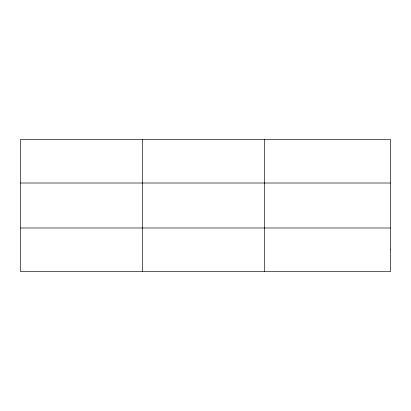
<?xml version="1.0" encoding="UTF-8"?>
<svg xmlns="http://www.w3.org/2000/svg" width="411" height="411" viewBox="0 0 411 411"><rect width="100%" height="100%" fill="white"/><g stroke="black" fill="none" stroke-linecap="round" stroke-linejoin="round"><path stroke-width="0.62" d="M142.617 271.65L142.617 139.35M264.684 271.65L264.684 139.35M20.55 183.008L390.45 183.008M20.55 227.992L390.45 227.992M390.45 249.821L390.45 271.65L20.55 271.65L20.55 139.35L390.45 139.35L390.45 249.821"/></g></svg>
